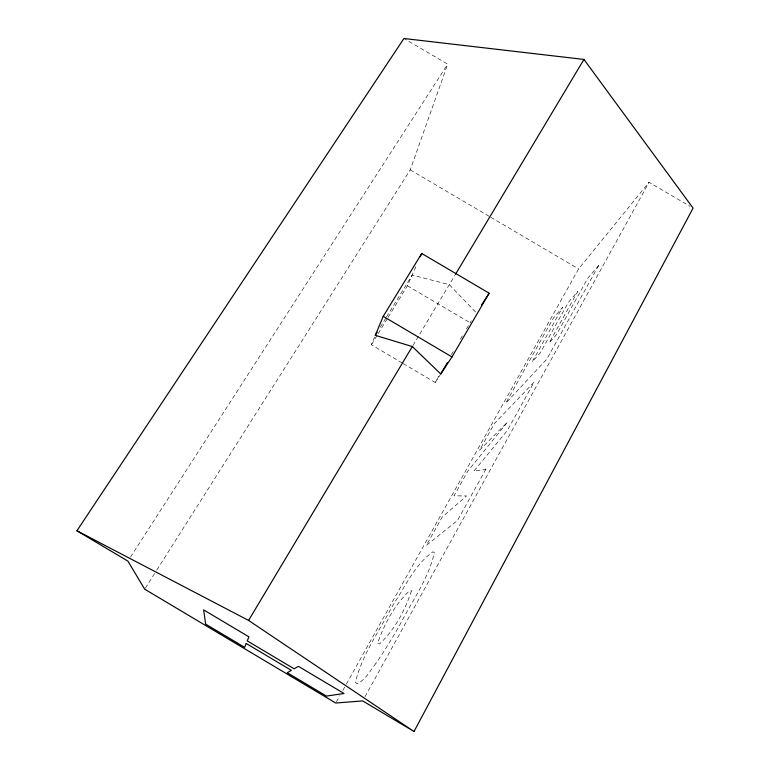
<?xml version="1.0" encoding="UTF-8"?>
<svg xmlns="http://www.w3.org/2000/svg" width="770" height="770" viewBox="0 0 770 770"><rect width="100%" height="100%" fill="white"/><g stroke="black" fill="none" stroke-linecap="round" stroke-linejoin="round"><path stroke-width="0.58" stroke-dasharray="3.85 2.89" d="M156.888 569.896L410.237 169.891L447.688 64.16L404.953 39.097M402.248 362.988L371.371 344.748L374.875 336.365M388.147 317.298L407.397 285.776L416.474 265.332M364.999 696.715L649.052 182.288L690.007 206.322M336.346 701.971L339.868 695.676M342.804 690.44L345.73 685.194M346.317 684.145L578.597 268.932L649.052 182.288M403.278 363.594L435.175 382.449L439.381 375.24M451.413 354.643L453.212 351.563M460.431 339.204L462.837 335.085M466.447 328.906L471.317 320.772M412.922 345.518L454.82 275.429M380.303 327.144L385.924 317.952M386.55 316.932L412.171 275.044L449.285 284.688L476.399 312.918M371.371 344.748L377.589 334.584M378.205 333.564L387.522 318.318M145.318 588.174L156.243 570.907M130.505 557.085L447.688 64.16M435.175 382.449L440.132 374.913M375.914 663.442C370.226 670.535 365.673 679.535 357.328 683.866L355.374 682.316C362.237 654.231 379.928 630.072 393.181 604.691C405.376 586.605 414.703 564.603 432.981 551.763L434.357 552.6C428.553 579.098 411.401 601.909 399.322 625.894A65.267 5.573 -60.3 0 1 375.914 663.442M410.237 169.891L489.768 216.678M490.808 217.284L578.597 268.932M407.397 285.776L470.056 322.726M411.507 590.811C405.136 610.167 394.606 630.004 379.504 643.97L377.521 643.46C384.115 624.393 394.375 605.172 409.13 591.148L411.507 590.811M485.947 469.094L457.515 520.453L426.291 545.468L442.047 517.267L466.553 495.928L454.011 495.841L467.842 471.096L507.517 422.124L479.527 450.181L494.378 423.596L534.13 382.074L507.266 430.594L473.839 471.23L485.947 469.094M598.637 265.534L546.864 359.051L505.775 403.201L553.11 318.482L562.61 307.317L532.263 361.736L540.347 352.708L568.327 302.456L577.76 291.426L549.174 342.871L556.383 334.815L587.693 278.384L598.637 265.534"/><path stroke-width="1.16" d="M375.308 335.325L383.219 316.345L421.739 253.474L489.152 293.197L451.961 356.933L440.748 373.979L412.306 346.548L375.308 335.325L377.185 332.255M420.305 256.708L421.739 253.474M414.029 731.5L693.077 208.121L583.939 59.434L403.942 38.5L76.923 530.771L127.907 561.118L144.673 589.185L335.758 703.02L362.67 700.921L414.029 731.5L248.585 620.428L76.923 530.771M440.748 373.979L447.389 362.593M248.585 620.428L412.306 346.548M455.436 274.409L583.939 59.434M481.5 305.026L489.152 293.197M383.219 316.345L451.961 356.933M246.208 643.47L244.629 647.339L205.667 624.133L203.646 609.888L248.912 636.848L247.266 640.89L294.13 668.803L298.433 666.339L344.017 693.491L326.47 696.09L287.248 672.73L291.378 670.372L246.208 643.47"/></g></svg>
